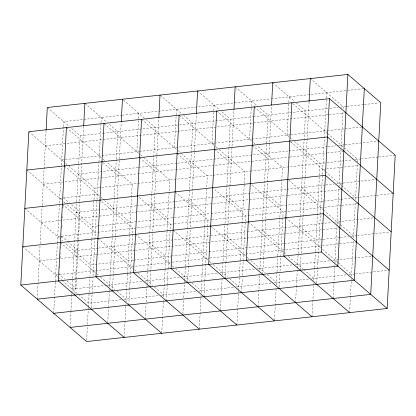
<?xml version="1.0" encoding="UTF-8"?>
<svg xmlns="http://www.w3.org/2000/svg" width="416" height="416" viewBox="0 0 416 416"><rect width="100%" height="100%" fill="white"/><g stroke="black" fill="none" stroke-linecap="round" stroke-linejoin="round"><path stroke-width="0.31" stroke-dasharray="2.08 1.56" d="M37.242 299.177L40.019 246.147M40.154 243.589L42.13 205.894M42.167 205.254L46.082 130.504M53.685 313.305L55.323 281.996M55.359 281.356L57.335 243.662M57.366 243.022L61.417 165.714M61.454 165.074L63.43 127.379M63.461 126.74L63.731 121.628L121.685 115.258M59.519 273.276L59.452 274.555L64.771 279.126M59.784 268.164L59.987 264.332M60.32 257.941L60.554 253.469M60.824 248.357L61.027 244.525M61.36 238.139L61.563 234.302M61.896 227.916L62.062 224.718M62.4 218.332L62.598 214.495M62.936 208.109L63.102 204.911M70.127 327.428L70.928 312.099M70.964 311.459L71.765 296.124M71.802 295.485L71.9 293.566M71.937 292.932L76.69 202.202M76.721 201.568L78.697 163.868M78.733 163.228L80.174 135.756L70.985 127.863M74.885 293.764L77.698 240.094M77.73 239.455L79.706 201.76M79.737 201.12L83.658 126.37M78.437 240.126L75.894 288.683L66.706 280.79M78.473 239.486L79.914 212.014L71.209 204.532M86.637 340.283L87.339 326.862M87.474 324.308L88.343 307.694M88.379 307.055L89.882 278.304M89.918 277.67L91.894 239.97M91.926 239.33L93.969 200.361M94 199.722L94.604 188.219L68.973 166.197M91.328 307.892L92.867 278.502M93.002 275.948L98.925 162.859M98.961 162.219L101.005 123.245M101.036 122.611L101.306 117.499M107.734 322.66L108.503 307.965M108.54 307.325L109.34 291.99M109.377 291.351L109.476 289.437M109.611 286.879L112.252 236.408M112.289 235.768L114.265 198.073M114.296 197.434L116.272 159.739M116.308 159.099L117.749 131.622L108.56 123.729M112.393 290.909L115.268 235.966M115.305 235.326L121.233 122.236M124.145 337.428L125.887 304.2M126.017 301.647L127.457 274.175M127.494 273.536L129.532 234.562M129.568 233.922L132.179 184.085L106.548 162.063M128.835 305.037L129.636 289.702M129.672 289.063L130.473 273.733M130.51 273.094L132.85 228.368L99.965 200.112M136.869 151.7L138.575 119.116M138.611 118.477L138.876 113.365M145.278 319.166L146.047 304.47M146.177 301.917L147.051 285.303M147.082 284.664L149.76 233.553M149.796 232.913L151.84 193.939M151.871 193.3L155.319 127.494L146.13 119.595M149.963 286.78L152.745 233.75M152.88 231.192L158.803 118.108M161.72 333.294L163.457 300.071M163.628 296.873L165.032 270.041M165.064 269.402L167.04 231.707M167.076 231.067L169.754 179.956L144.123 157.934M166.405 300.903L167.211 285.574M167.242 284.934L168.048 269.599M168.08 268.96L170.425 224.234L137.54 195.983M174.444 147.566L176.452 109.231M182.915 313.758L183.622 300.336M183.752 297.783L184.626 281.169M184.657 280.53L187.335 229.419M187.372 228.779L189.415 189.805M189.446 189.166L192.894 123.36L183.706 115.466M187.538 282.646L190.32 229.616M190.455 227.058L196.378 113.974M199.29 329.16L201.068 295.298M201.198 292.744L201.77 281.882M201.802 281.242L202.608 265.907M202.639 265.268L204.615 227.573M204.651 226.933L207.329 175.822L181.698 153.8M203.98 296.774L204.786 281.44M204.818 280.8L208 220.106L175.115 191.849M212.02 143.432L214.027 105.097M220.49 309.624L222.165 277.675M222.3 275.122L224.978 224.011M225.009 223.371L226.918 186.95M226.954 186.311L230.469 119.226L221.281 111.332M225.113 278.512L225.919 263.177M225.95 262.538L233.953 109.84M236.865 325.026L238.644 291.164M238.675 290.529L239.413 276.468M239.444 275.834L240.25 260.499M240.282 259.86L244.904 171.688L219.274 149.666M241.556 292.64L242.325 277.945M242.46 275.392L245.575 215.972L212.69 187.715M249.595 139.303L251.602 100.968M257.998 306.769L259.74 273.546M259.906 270.348L262.553 219.877M262.584 219.237L268.044 115.097L258.856 107.198M262.688 274.378L263.494 259.048M263.526 258.409L271.497 106.345M274.477 320.258L276.182 287.674M276.318 285.116L276.983 272.34M277.02 271.7L277.82 256.365M277.857 255.726L279.833 218.031M279.864 217.391L282.474 167.56L256.849 145.532M279.198 287.232L279.9 273.811M280.036 271.258L283.15 211.838L250.266 183.581M287.165 135.169L289.177 96.834M295.573 302.635L296.374 287.3M296.41 286.66L297.346 268.772M297.383 268.133L300.061 217.022M300.092 216.382L302.136 177.408M302.167 176.769L305.62 110.963L296.431 103.069M300.264 270.249L301.033 255.554M301.168 252.996L309.067 102.216M312.016 316.763L313.758 283.54M313.924 280.348L314.558 268.206M314.595 267.566L315.396 252.231M315.432 251.597L319.415 175.562M319.446 174.923L320.05 163.426L294.419 141.404M316.774 283.098L322.431 175.12M322.462 174.481L326.752 92.7M333.148 298.501L334.89 265.278M335.02 262.725L336.996 225.03M337.033 224.39L338.941 187.97M338.972 187.33L340.948 149.635M341.084 147.082L342.924 111.94M343.091 108.748L343.195 106.829L310.31 78.572M349.591 312.629L351.364 278.767M351.499 276.214L353.34 241.072M353.506 237.879L355.384 202.098M355.514 199.545L357.36 164.403M357.49 161.85L357.625 159.292L344.568 148.075M122.32 115.185L270.707 98.868M271.346 98.795L364.322 88.572M80.174 135.756L102.461 133.307M103.1 133.234L178.885 124.899M179.52 124.831L215.186 120.91M215.821 120.838L252.762 116.776M253.396 116.704L329.181 108.373M329.82 108.3L338.099 107.39M340.647 107.11L346.377 106.48M347.012 106.408L363.574 104.588M364.208 104.52L378.856 102.908M45.276 145.834L177.107 131.336M177.746 131.269L328.676 114.665M329.316 114.598L344.599 112.918M61.719 159.962L101.208 155.62M101.842 155.553L138.778 151.492M139.417 151.419L213.928 143.224M214.568 143.156L251.503 139.09M252.138 139.022L290.352 134.82M290.987 134.748L362.315 126.906M78.161 174.091L138.029 167.508M138.663 167.44L176.873 163.233M177.512 163.166L288.324 150.977M288.964 150.909L327.174 146.708M327.808 146.635L336.086 145.725M338.634 145.444L344.37 144.815M345.004 144.742L378.123 141.102M43.269 184.174L137.524 173.805M138.159 173.737L175.1 169.671M175.734 169.603L289.094 157.134M289.734 157.066L326.669 153.005M327.304 152.932L343.226 151.18M94.604 188.219L100.974 187.517M101.608 187.45L212.425 175.261M213.06 175.193L249.995 171.127M250.635 171.059L326.42 162.724M327.059 162.656L352.529 159.853M355.077 159.572L360.812 158.943M361.447 158.87L378.004 157.05M378.643 156.983L395.2 155.158M59.712 198.297L62.894 197.948M63.534 197.881L97.287 194.168M322.733 169.369L359.034 165.381M76.154 212.425L136.016 205.842M136.656 205.774L174.866 201.568M175.505 201.5L286.317 189.311M286.952 189.244L325.161 185.042M325.801 184.969L334.079 184.059M336.627 183.778L342.358 183.149M342.997 183.076L376.75 179.369M41.262 222.508L136.786 211.999M137.426 211.931L287.087 195.468M287.721 195.4L341.853 189.446M97.692 225.992L92.596 226.554L65.998 203.7M98.327 225.924L210.413 213.595M211.052 213.528L247.988 209.466M248.628 209.394L323.138 201.198M323.773 201.131L340.33 199.306M340.969 199.238L351.161 198.115M351.796 198.047L358.8 197.278M359.44 197.205L375.996 195.385M376.631 195.317L393.193 193.492M57.704 236.631L60.887 236.283M61.521 236.215L97.188 232.289M97.822 232.222L173.612 223.886M174.247 223.813L211.182 219.752M211.822 219.684L323.908 207.355M324.542 207.288L341.104 205.462M341.739 205.395L358.296 203.575M74.147 250.76L97.708 248.17M98.348 248.097L134.009 244.176M134.644 244.109L246.73 231.78M247.369 231.712L284.305 227.646M284.944 227.578L332.072 222.394M334.62 222.113L374.738 217.703M39.25 260.842L95.93 254.608M96.569 254.535L134.779 250.333M135.418 250.266L246.23 238.077M246.865 238.009L339.846 227.781M133.255 260.198L90.589 264.888L64.958 242.866M133.895 260.125L170.83 256.064M171.47 255.996L208.406 251.93M209.04 251.862L283.556 243.667M284.19 243.594L322.4 239.392M323.04 239.325L339.596 237.505M340.236 237.432L348.514 236.522M351.062 236.241L356.793 235.612M357.427 235.539L389.906 231.967M55.692 274.966L58.88 274.617M59.514 274.55L171.6 262.22M172.24 262.153L209.175 258.086M209.81 258.019L321.901 245.69M322.535 245.622L339.092 243.797M339.732 243.729L354.38 242.117M72.134 289.094L106.527 285.314M107.162 285.246L142.189 281.393M144.737 281.112L181.672 277.051M182.312 276.978L217.339 273.125M219.887 272.844L254.914 268.996M257.462 268.715L292.49 264.862M295.032 264.581L330.06 260.728M332.608 260.447L372.731 256.038M121.056 299.65L88.577 303.222L79.388 295.329M123.604 299.369L158.631 295.521M161.179 295.24L196.206 291.387M198.754 291.106L233.782 287.253M236.33 286.972L271.357 283.119M273.905 282.844L308.927 278.99M311.475 278.71L346.502 274.856M349.05 274.576L354.78 273.946M355.42 273.874L389.173 270.166M272.735 82.706L294.497 101.405M292.822 103.61L327.158 133.115M327.642 133.531L344.084 147.659M235.16 86.84L256.922 105.539M254.28 106.912L289.099 136.833M289.583 137.249L292.484 139.74M290.815 141.944L325.151 171.449M325.634 171.865L341.11 185.162M341.593 185.578L355.618 197.626M197.584 90.974L219.346 109.668M216.71 111.046L251.529 140.962M253.464 142.626L254.914 143.874M252.273 145.246L268.715 159.375M301.6 187.632L318.042 201.76M288.808 180.284L323.144 209.784M323.627 210.2L340.064 224.328M340.548 224.744L353.605 235.96M160.009 95.103L181.771 113.802M179.135 115.18L215.405 146.344M215.888 146.76L217.339 148.002M214.698 149.38L231.14 163.509M264.025 191.766L280.467 205.894M299.593 225.966L316.035 240.094M285.828 217.786L320.648 247.702M322.582 249.366L337.574 262.246M338.057 262.662L351.598 274.295M123.401 100.069L144.196 117.936M141.56 119.309L177.346 150.062M177.83 150.478L181.215 153.384M177.122 153.514L193.565 167.643M226.45 195.894L242.892 210.023M262.018 230.1L278.46 244.228M248.253 221.915L283.556 252.252M284.04 252.668L286.458 254.743M288.392 256.407L303.384 269.287M303.867 269.703L314.023 278.429M84.864 103.371L106.626 122.07M103.984 123.443L139.771 154.19M140.254 154.606L143.64 157.518M139.552 157.648L155.995 171.772M188.874 200.028L205.317 214.157M224.442 234.229L240.885 248.357M210.683 226.049L246.464 256.797M246.948 257.213L248.882 258.877M250.817 260.541L265.325 273.005M267.259 274.664L276.448 282.563M47.289 107.5L69.051 126.199M66.409 127.577L101.228 157.492M103.163 159.156L106.064 161.647M102.944 162.609L118.42 175.906M151.304 204.162L167.747 218.291M186.867 238.363L203.31 252.491M173.108 230.183L208.894 260.931M209.378 261.347L211.312 263.011M213.247 264.67L227.755 277.134M229.689 278.798L238.878 286.692M28.834 131.711L65.104 162.874M65.588 163.29L68.489 165.781M64.402 165.911L100.188 196.659M100.672 197.075L104.057 199.982M104.541 200.398L130.172 222.42M149.292 242.497L165.734 256.625M135.533 234.317L170.352 264.233M172.286 265.897L173.737 267.14M175.672 268.804L190.18 281.268M192.114 282.932L201.302 290.826M63.471 197.886L69.274 202.873M26.827 170.045L61.646 199.961M63.58 201.625L65.515 203.284M62.395 204.246L95.274 232.502M111.717 246.631L128.159 260.754M97.958 238.446L134.228 269.61M134.711 270.026L136.162 271.274M138.096 272.938L152.604 285.402M154.539 287.066L163.727 294.96M61.459 236.22L67.262 241.207M67.746 241.623L77.901 250.349M24.82 208.38L59.639 238.295M61.573 239.959L63.024 241.202M60.382 242.58L96.169 273.328M96.652 273.744L98.587 275.408M100.521 277.066L115.029 289.536M116.964 291.195L126.152 299.094M22.807 246.714L57.626 276.63M58.11 277.046L61.495 279.952M61.979 280.368L77.454 293.665"/><path stroke-width="0.62" d="M20.8 285.048L28.834 131.711L329.43 98.649L395.2 155.158L387.166 308.5L86.57 341.557L20.8 285.048L321.396 251.987L387.166 308.5M46.114 129.865L47.289 107.5L347.88 74.443L380.765 102.695L370.724 294.372L70.127 327.428M66.409 127.577L58.375 280.914L124.145 337.428M83.689 125.731L84.864 103.371M103.984 123.443L95.95 276.78L161.72 333.294M121.264 121.597L122.434 99.237M141.56 119.309L133.526 272.652L199.29 329.16M158.839 117.468L160.009 95.103M179.135 115.18L171.096 268.518L236.865 325.026M196.414 113.334L197.584 90.974M216.71 111.046L208.671 264.384L274.44 320.897M233.99 109.2L235.16 86.84M254.28 106.912L246.246 260.255L312.016 316.763M271.56 105.071L272.735 82.706M291.855 102.783L283.821 256.121L349.591 312.629M309.104 101.577L310.31 78.572M321.396 251.987L329.43 98.649M347.88 74.443L337.839 266.115L37.242 299.177M364.322 88.572L354.281 280.244L53.685 313.305M26.827 170.045L327.423 136.984L393.193 193.492M24.82 208.38L325.411 175.318L391.18 231.826M22.807 246.714L323.404 213.652L389.173 270.166"/></g></svg>
